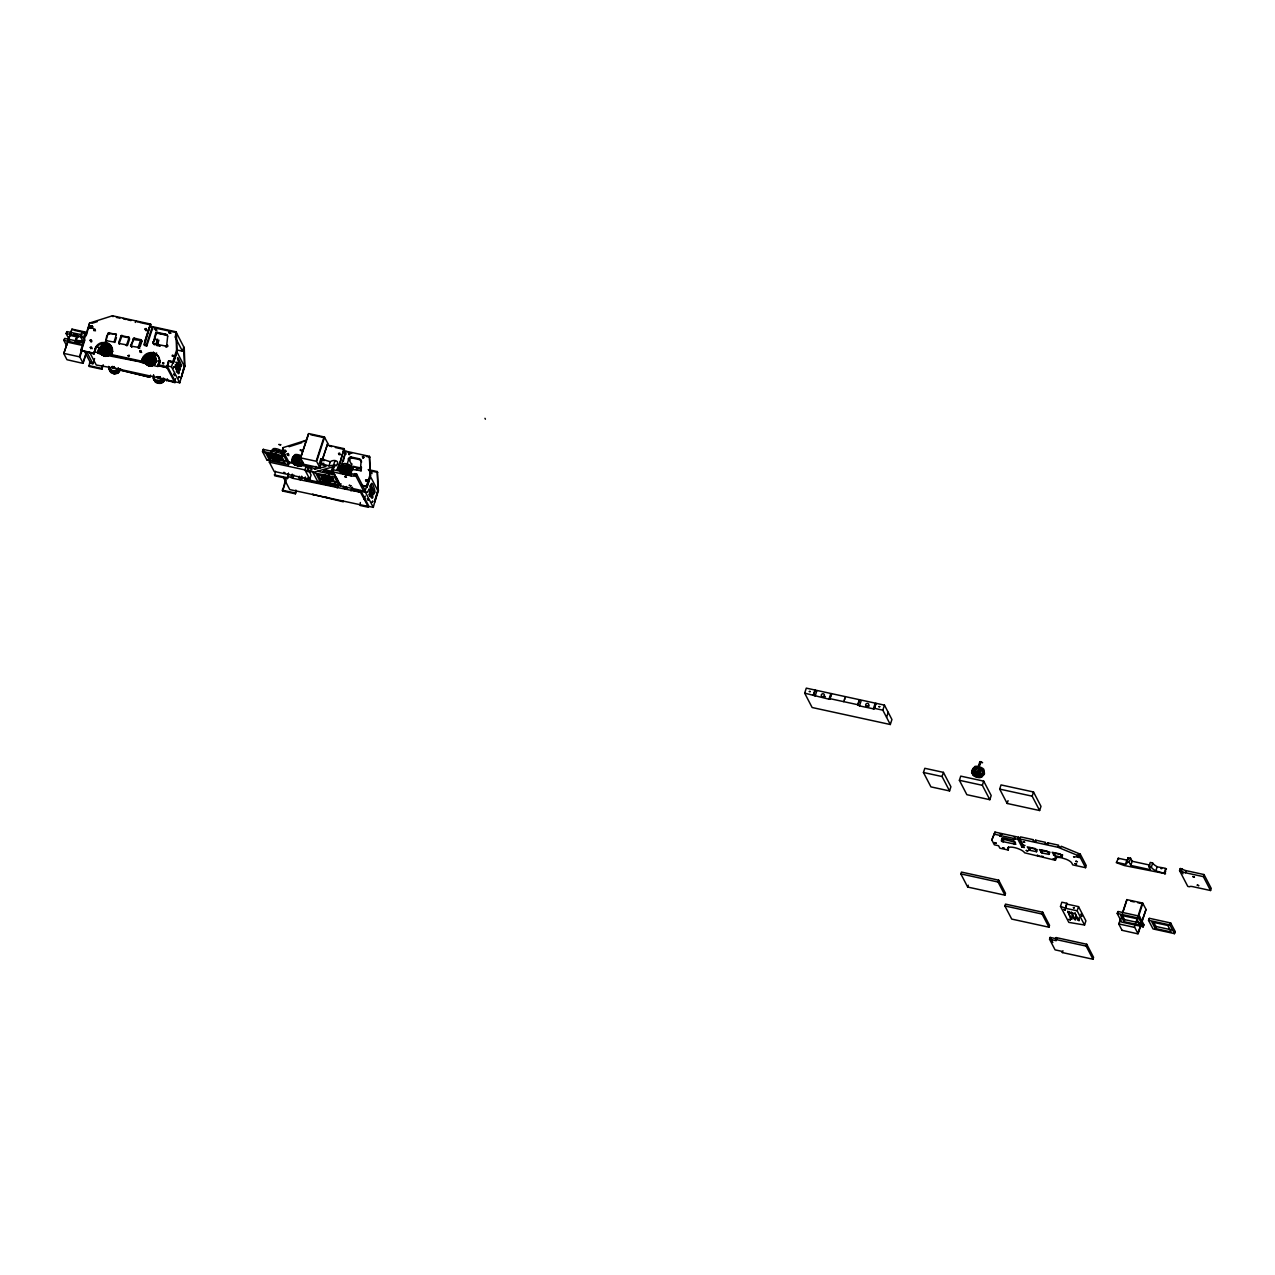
<?xml version="1.0" encoding="UTF-8"?>
<svg xmlns="http://www.w3.org/2000/svg" width="1275" height="1275" viewBox="0 0 1275 1275"><rect width="100%" height="100%" fill="white"/><g stroke="black" fill="none" stroke-linecap="round" stroke-linejoin="round"><path stroke-width="1.5" d="M179.217 372.348C178.277 380.062 170.914 351.549 179.217 372.348L176.333 371.71M180.333 369.001C167.933 349.924 187.058 377.129 177.448 368.252M181.464 365.399C180.731 373.208 173.018 344.521 181.464 365.399L178.58 364.777M372.714 496.915C371.997 504.517 364.22 476.085 372.714 496.915L369.83 496.278M373.846 493.441C373.033 501.282 365.431 472.467 373.846 493.441L370.961 492.819M106.67 356.267L107.913 355.916M155.072 358.594A4.973 4.494 -27.5 0 1 153.877 365.08L151.247 366.021L152.538 365.59M100.311 350.338L99.705 349.159C99.418 346.959 104.359 342.29 104.948 345.222M149.573 354.944L148.012 354.307M109.793 346.625L109.172 345.366A2.311 0.94 -46.6 0 0 108.136 345.302L108.997 346.115A2.311 0.94 -46.6 0 1 110.033 346.194C111.578 348.999 109.682 345.477 109.443 347.358M109.714 370.595C110.24 368.013 111.786 372.858 109.714 370.595L111.18 372.587A2.311 0.94 -46.6 0 0 112.216 372.651L111.355 371.838A2.311 0.94 -46.6 0 1 110.319 371.774L110.989 371.137L113.475 373.559L112.025 371.933L113.348 371.248L114.511 373.479L113.3 373.224M155.056 357.701L154.673 355.9A2.311 0.94 -46.6 0 0 153.638 355.821L152.777 355.008A2.311 0.94 -46.6 0 1 153.797 355.088L154.004 357.159M155.391 380.699L154.817 381.448A2.311 0.94 -46.6 0 0 155.837 381.528L156.713 382.341A2.311 0.94 -46.6 0 1 155.678 382.261L154.689 379.297M156.347 381.639L155.678 382.261L153.813 377.751A4.973 4.494 -27.5 0 1 153.59 375.392M350.45 467.335C352.729 468.084 348.426 464.419 349.541 470.156A2.311 1.482 -56.1 0 1 348.33 471.846L349.637 474.682L346.545 475.017M108.343 346.21L107.626 344.489L103.147 344.537M324.727 470.682L324.376 469.838L324.838 471.113M154.243 343.915L166.595 346.194L167.631 336.632A2.853 2.582 -27.5 0 0 165.67 334.209L157.622 332.456A1.689 1.53 -27.5 0 0 155.55 333.636L153.398 342.545A2.024 1.833 -27.5 0 0 154.689 344.792L154.243 343.915A2.024 1.833 -27.5 0 1 152.936 341.668M349.462 473.774L349.733 472.945A2.311 2.088 -27.5 0 0 351.135 471.463L352.043 468.355L351.294 472.515A2.311 2.152 52.8 0 1 349.908 473.838L349.254 474.969M351.486 469.296L360.283 470.634L361.128 461.199A2.853 2.582 -27.5 0 0 359.168 458.777L351.135 457.024A1.689 1.53 -27.5 0 0 349.047 458.203L346.959 464.626M361.064 471.192L361.447 467.064M977.415 776.73C959.374 764.554 989.719 783.248 983.615 770.674C984.571 771.04 983.599 777.383 980.826 777.176A4.16 1.307 18 0 1 974.817 776.443A4.16 1.307 18 0 1 974.467 774.037A4.16 1.307 18 0 1 980.698 776.714L981.527 776.666M299.752 456.593L298.015 462.937M329.269 472.148L328.281 475.527M274.523 458.426L274.252 459.414L277.822 460.195L280.086 458.888A2.311 2.152 52.8 0 0 281.472 457.55L280.627 457.215M302.35 462.777L303.227 462.968A2.311 2.088 -27.5 0 1 301.808 464.451L300.406 466.156L294.732 464.913C294.095 463 297.617 463.16 295.497 463.59A2.996 0.94 18 0 0 298.94 464.498A2.996 0.94 18 0 0 299.657 463.526M274.252 459.414L270.396 456.817L273.551 456.068L273.886 454.585M273.551 456.068L274.778 456.338L275.145 454.506M294.732 464.913L292.118 462.379L295.21 462.044L296.884 456.115L298.844 455.844M295.21 462.044L296.438 462.299L298.43 456.131L297.218 455.876M332.743 478.523A2.311 2.088 -27.5 0 1 331.325 480.006C330.464 485.361 316.168 476.993 324.743 477.599L325.316 474.906M324.743 477.599L325.954 477.854L326.767 475.352M343.389 471.017C344.68 463.223 347.597 463.749 344.601 471.288L340.218 471.766L344.091 474.38L345.78 473.965M344.872 470.459L343.66 470.188M100.024 348.298L100.422 350.992A2.311 0.956 -13.6 0 0 99.912 351.948L101.362 353.255M100.422 350.992C101.538 355.263 110.67 352.442 109.873 348.282A2.311 0.956 -13.6 0 1 111.116 348.728L111.642 350.115L110.176 350.179M145.94 361.797L144.649 358.004L145.063 360.713A2.311 0.956 -13.6 0 0 144.537 361.67L146.003 362.977M144.601 359.215L144.776 359.566A2.311 0.956 -13.6 0 0 144.266 360.522L144.537 361.67L148.617 363.008L152.267 361.973L154.323 357.637L151.518 354.099L152.952 355.502M106.415 341.031L105.984 339.756L106.319 340.696L114.049 342.051L116.392 334.448L108.279 332.982L104.391 345.27M980.236 774.642C981.973 765.048 985.24 771.327 980.985 775.2M161.511 383.01L159.901 382.42M972.172 771.981L972.761 773.033M295.051 463.494L295.912 464.116M119.117 343.597L121.747 336.393L129.397 337.907M111.738 349.908L110.845 347.581A2.311 0.956 -13.6 0 0 109.586 347.135L107.068 344.744M108.63 368.045C110.017 366.084 108.981 371.152 108.63 368.045L109.522 370.372A2.311 0.956 -13.6 0 0 110.319 370.786M156.092 358.466L155.662 360.219L155.47 357.287A2.311 0.956 -13.6 0 0 154.227 356.841L154.036 356.49M153.398 378.834L153.813 377.129L154.004 380.062A2.311 0.956 -13.6 0 0 154.944 380.492M279.815 459.717L274.778 456.338M301.474 465.694L296.438 462.299M330.99 481.249L325.954 477.854M981.734 776.65L981.543 775.742M92.597 326.814C87.178 331.038 92.469 321.364 92.82 328.408M142.147 359.024L142.609 359.901A8.989 8.128 -27.5 0 1 153.653 353.621A8.989 8.128 -27.5 0 1 159.439 363.566L158.977 362.69A8.989 8.128 -27.5 0 0 153.207 352.745A8.989 8.128 -27.5 0 0 142.147 359.024L141.923 361.988L111.594 355.39L112.216 350.258A8.989 8.128 -27.5 0 0 106.032 342.481L101.474 342.64A8.989 8.128 -27.5 0 0 94.987 348.76L94.031 353.988L80.755 350.322L89.617 323.037L112.455 315.77L150.578 324.073L144.394 345.397L146.8 345.923L152.187 329.348M173.177 355.502L173.687 356.299M173.99 355.47C171.95 357.558 172.874 353.016 172.157 356.123M366.69 479.974C364.012 480.834 366.371 479.033 367.487 480.037M104.741 350.912L104.582 350.418A1.849 1.673 -27.5 0 0 106.59 348.171A1.849 1.673 -27.5 0 0 103.817 347.374L103.195 348.091A1.849 1.673 -27.5 0 0 104.63 350.434L103.179 348.442L104.04 348.091M149.159 360.602L149.207 360.14A1.849 1.673 -27.5 0 0 151.215 357.877A1.849 1.673 -27.5 0 0 148.458 357.08L147.836 357.797A1.849 1.673 -27.5 0 0 149.255 360.14C144.569 352.585 156.697 361.797 148.107 358.61M345.286 472.945L343.389 472.292L342.911 473.902M151.119 358.753L149.239 360.172M348.059 472.674L347.023 472.148L348.665 465.566M1001.337 840.942L1001.943 838.169A2.853 0.893 18 0 1 1004.11 837.946L1013.37 840.129L1015.824 844.305L1001.672 841.388L1002.023 838.838L1015.474 842.392M111.658 351.549L110.59 352.888L111.658 351.549L109.634 349.127M155.901 362.483L155.63 360.012L155.231 362.594L156.299 361.271M153.797 377.272L153.574 374.914M1049.229 854.298L1047.381 851.174L1039.396 849.58L1041.85 852.911L1049.022 854.409L1049.899 852.098M331.564 472.372C330.034 465.263 342.879 463.813 328.982 465.869A13.069 4.096 18 0 1 321.093 463.064L319.419 463.192L320.774 459L322.447 458.888A13.069 4.096 18 0 0 330.337 461.693C333.508 459.159 341.078 460.626 335.963 465.933M298.509 463.654L296.963 462.857M326.272 479.241L324.822 478.252L327.069 478.428M326.177 479.368C329.747 479.368 326.591 480.022 327.436 478.794M343.23 472.387L345.939 473.806M344.601 472.547L343.644 472.658L344.696 473.392M975.901 774.148C978.961 774.276 971.741 775.216 977.75 776.618C974.849 773.527 976.395 774.339 977.638 774.865M980.937 762.514L982.595 762.625L979.901 761.892M106.447 340.632C105.188 330.942 112.646 334.002 115.993 334.146M140.282 346.274L141.876 341.317L141.302 339.867L134.034 338.066L130.496 345.844M92.214 348.697L91.561 347.74L90.684 348.665M338.975 454.585L340.553 454.617M343.883 471.527C348.059 475.352 345.222 464.61 349.095 466.06M349.031 466.602L347.852 466.14M977.973 773.606L979.742 768.427L980.842 768.777M979.152 774.068L980.905 768.857M974.371 772.857C979.439 763.916 970.132 767.327 972.315 773.734M973.447 772.873C976.475 762.195 970.291 770.913 972.57 774.228M118.703 342.513L119.117 343.501L126.655 344.887L129.173 337.317L121.189 335.58L118.703 342.513L119.228 344.059M976.682 773.256C980.316 766.753 975.614 765.574 975.471 772.985M335.66 483.592L335.437 486.572L305.092 479.958L305.315 476.962M66.555 345.589L63.941 340.537L64.595 338.528M69.663 340.425L66.157 333.699L66.81 331.691M64.037 340.441L64.929 338.449L83.831 342.561M66.22 333.604L67.145 331.612L82.269 334.895M63.814 353.446L72.006 329.125L87.337 332.456M81.759 342.369L75.974 341.11L77.265 336.074A13.069 4.096 18 0 0 82.046 336.584M75.48 340.154L77.265 336.074M76.42 339.708L76.835 335.978M75.91 340.25A13.069 4.096 18 0 0 82.556 340.632L80.787 337.222C79.688 331.516 85.17 332.042 86.126 335.755M84.772 339.931L83.465 337.811L84.819 333.62M64.101 353.462L79.369 356.793L84.756 340.282M86.525 334.831L89.617 323.037M86.142 353.876L83.098 363.232L79.895 357.064L82.317 349.573M89.776 327.627L90.318 325.97L92.485 326.448L91.943 328.089L89.776 327.627A4.255 1.227 -77.7 0 1 89.792 328.249M72.006 329.125L63.766 353.542L66.969 359.725L82.763 363.311L85.808 353.956M103.307 364.889L101.888 369.24L89.075 366.451L89.792 361.925M94.031 353.988L95.45 349.637A8.989 8.128 -27.5 0 1 99.769 344.441L103.992 342.704L106.494 343.358A8.989 8.128 -27.5 0 1 112.455 348.999L112.28 353.271L111.817 352.394M84.405 351.135L90.716 363.279L92.884 363.757L94.573 358.562M102.685 354.482L97.761 353.063L99.083 347.517L95.609 346.768M97.649 352.92L99.083 347.517M100.406 347.119L99.705 349.159M99.211 353.717L100.311 350.386M101.873 346.704L103.084 343.007M103.323 354.083L102.239 355.358L100.709 353.35A2.311 0.94 -46.6 0 1 101.012 352.012L99.625 350.8A2.311 0.956 -13.6 0 1 100.04 349.924M106.207 345.174L105.857 344.473M104.534 354.354L104.263 355.183C106.813 357.207 102.526 356.203 102.908 354.179C107.881 355.677 99.291 353.032 102.191 355.343M101.888 369.24L102.382 365.463M111.276 352.729L109.443 350.657L109.809 349.478M116.423 337.636L114.862 342.465L114.399 341.588M113.873 373.623L114.144 372.778M129.652 338.783L127.564 345.222L127.102 344.346M109.06 366.913A4.973 4.494 -27.5 0 0 109.331 368.061L111.865 370.451L112.662 373.352L114.686 373.83L118.336 372.778L120.105 369.479M135.293 322.463L135.708 321.204L138.194 322.145M119.962 370.834L120.663 368.794M133.445 339.612L131.309 346.162L138.959 347.469L141.493 340.489L133.445 339.612L133.03 338.608M138.051 347.804L140.457 340.425M144.776 341.365L150.179 324.774L152.665 329.556M150.578 324.073L143.932 344.521L146.8 345.923M146.338 345.047L152.331 326.623L175.934 331.771L184.253 347.884L184.891 366.323L181.162 377.798L184.429 365.447L183.807 347.007L182.453 351.183L176.715 349.94M149.159 364.06L147.613 364.475L149.573 366.1L148.808 364.65L142.083 362.642L143.469 357.175M142.035 362.578L143.661 357.558L144.713 358.227M144.33 358.865L147.788 354.243L150.307 353.844L152.331 354.322L152.06 355.151M144.84 358.355L145.031 356.841M143.613 363.391L144.697 360.044M153.398 342.545L155.996 334.512A1.689 1.53 -27.5 0 1 158.084 333.333L166.117 335.086A2.853 2.582 -27.5 0 1 167.726 336.186M147.948 363.805C146.37 365.001 149.047 361.606 148.808 364.65M150.848 354.896L150.721 353.94L151.693 354.45M152.251 355.741L153.446 352.043M155.853 344.664L157.638 339.134M156.634 344.887L157.845 341.174M153.462 356.92L154.673 353.207M157.096 345.764L158.897 340.186M154.434 361.064L155.295 361.255L154.259 358.849M154.801 358.45L156.602 352.92M119.77 370.483L119.005 369.766L149.797 377.241L150.466 375.153M152.267 365.272L157.463 366.403L159.088 361.383L160.013 361.399M168.555 363.088L167.137 367.487L158.753 365.654L158.977 362.69M157.463 366.403L158.498 366.339L159.917 360.761M159.04 364.491L160.124 361.144M158.626 382.468L158.132 383.281M175.424 335.405L176.317 332.616L152.793 327.5M167.137 367.487L168.587 360.745L172.842 361.686L173.496 362.897L177.002 352.075L184.397 366.276L179.775 382.803L175.456 381.863L167.137 365.877L168.698 361.064L173.033 362.004L171.472 366.817L179.775 382.803M174.547 381.847L166.164 380.03L174.994 382.723L166.961 367.662L168.587 362.642M158.578 383.377C158.132 380.779 155.247 379.982 157.144 383.026L161.702 383.106L164.587 379.169L174.42 382.022L175.504 378.675M164.443 380.524L164.826 379.344M166.611 380.906L167.296 378.818M172.842 361.686L176.572 350.211L175.934 331.771M176.396 332.647L177.034 351.087L173.304 362.562L170.452 361.941M266.842 459.892L262.475 451.493L263.224 449.374L284.628 454.075L289.154 462.602L288.501 464.61L284.118 456.179L284.771 454.203M262.57 451.382L263.463 449.406M270.459 456.402L270.73 455.573A2.311 2.152 52.8 0 1 270.428 453.565L271.655 453.613M270.396 456.817L271.113 455.287A2.311 2.152 52.8 0 1 270.826 453.262M270.651 457.311L270.922 456.466A2.311 2.088 -27.5 0 1 270.603 454.617L270.348 454.123A2.311 2.088 -27.5 0 0 270.667 455.972L270.922 456.466M300.645 464.498L306.271 465.726L311.1 475.017L309.745 479.193L274.157 471.447L269.328 462.156L270.236 459.382M271.527 455.956L271.798 455.111A2.311 1.626 89 0 1 271.702 453.215M271.208 457.852L272.197 457.486M272.452 455.94L272.723 455.095A2.311 1.626 89 0 1 272.627 453.199M272.037 458.41L272.308 457.566M273.073 458.936L273.344 458.108M276.356 456.578A2.996 0.94 18 0 0 272.707 456.115A2.996 0.94 18 0 0 274.46 457.884L273.918 456.817L274.954 456.801M275.4 453.47C280.022 450.123 273.089 449.151 276.324 450.649M276.165 457.04L274.699 456.593L275.894 456.896M275.942 457.04L276.93 454.49M275.496 459.797L276.468 458.426L275.416 457.693M276.085 458.155L277.137 457.837L276.261 457.279M275.671 459.845L275.767 458.968M277.249 457.964L275.049 457.438M277.201 457.183L278.014 454.681M276.707 460.068L276.994 459.223M278.237 457.725L278.508 456.88A2.311 1.482 -56.1 0 0 279.416 455.844M277.822 460.195L279.018 459.335A2.311 1.626 89 0 0 280.149 458.06M279.066 458.283L279.337 457.438A2.311 1.482 -56.1 0 0 280.532 455.765M278.747 460.179L279.05 458.952A4.16 1.307 18 0 0 272.818 456.275A4.16 1.307 18 0 0 273.185 458.697A4.16 1.307 18 0 0 279.113 459.319M287.528 478.555L288.485 473.328L287.528 478.555L274.715 475.766L275.432 471.256M278.986 460.339L280.165 456.689M281.345 453.055L283.13 447.605L305.952 440.337L306.478 441.23M279.623 458.825L279.894 457.996A2.311 2.088 -27.5 0 0 281.313 456.498L281.568 456.992A2.311 2.088 -27.5 0 1 280.149 458.474L279.432 460.02M282.397 452.115L283.13 447.605M262.809 451.414L283.608 455.94L284.261 453.932M296.342 490.907L295.402 493.807L282.572 491.018L285.664 479.225M294.111 461.917L294.382 461.072A2.311 1.626 89 0 1 294.334 459C298.78 453.82 291.752 455.303 292.087 459.542A2.311 2.152 52.8 0 0 292.389 461.55L292.055 462.793M293.186 461.932L293.457 461.088A2.311 1.626 89 0 1 293.409 459.016L294.429 456.036L292.007 460.084A2.311 2.088 -27.5 0 0 292.326 461.948L292.31 463.287M282.572 491.018L286.126 480.101M292.501 462.092L292.772 461.247A2.311 2.152 52.8 0 1 292.485 459.239L292.931 459.877M293.696 464.387L293.856 463.463M360.347 502.509L360.124 505.474L368.507 507.291L360.458 492.23L292.549 478.252L291.146 477.488L292.23 474.141M296.294 463.431L298.207 463.877L297.824 462.841M295.912 465.391L296.198 464.562M292.724 478.284L293.808 474.953M297.075 463.67L298.015 463.925M297.155 465.773L297.601 464.977M297.76 465.901L298.031 465.072M298.86 463.16L308.789 433.564L324.392 437.006L327.787 443.333L322.32 460.195M308.454 433.643L300.533 457.996L303.944 464.323L319.818 467.782M298.207 465.997L298.956 464.833M299.896 463.702L300.167 462.857A2.311 1.482 -56.1 0 0 301.362 461.183L302.191 461.741A2.311 1.482 -56.1 0 1 300.996 463.415L300.725 464.259M300.406 466.156L300.677 465.311A2.311 1.626 89 0 0 301.808 464.036M301.282 464.801L301.553 463.957A2.311 2.088 -27.5 0 0 302.972 462.474L302.095 462.283M301.091 465.997L301.362 465.152A2.311 2.152 52.8 0 0 302.749 463.813L303.131 463.526A2.311 2.152 52.8 0 1 301.745 464.865L301.362 465.152M295.402 493.807L295.88 490.03M309.745 479.193L304.916 469.901L306.271 465.726M333.269 466.793L314.511 471.989C310.319 471.192 303.067 473.344 309.267 467.543M306.574 481.312L307.657 477.966M300.629 457.884L316.152 461.231L324.057 436.895M324.583 437.15L316.662 461.502L319.882 467.686L321.093 463.941M307.339 471.001L312.04 469.885A13.069 4.096 18 0 0 307.482 466.283L308.407 465.789L315.005 469.184L315.913 466.395M320.726 462.873L322.081 458.697M319.531 467.766L320.758 464.02M321.093 463.064L327.723 443.429M317.778 473.774L320.28 478.619L319.611 480.579L316.296 474.188L332.185 477.615M320.392 478.635L319.738 480.643L335.548 484.086M321.571 478.348L321.906 477.105A2.311 2.152 52.8 0 1 321.619 475.097L322.846 475.129M321.922 477.727A2.311 2.088 -27.5 0 1 321.778 476.133L321.523 475.639A2.311 2.088 -27.5 0 0 321.842 477.503L322.304 476.802A2.311 2.152 52.8 0 1 321.953 474.953M322.702 477.488L322.973 476.643A2.311 1.626 89 0 1 322.846 474.906M322.384 479.384L322.655 478.539M323.627 477.472L323.898 476.627A2.311 1.626 89 0 1 323.77 474.89M323.213 479.942L323.483 479.097A2.311 1.482 -56.1 0 1 323.324 478.778M324.647 478.38L326.241 479.113M324.264 480.468L324.535 479.639M327.5 479.48L325.109 478.332L326.91 478.396M328.982 465.869L330.337 461.693M325.428 479.671L324.583 478.97L326.687 479.097M325.444 480.946L325.539 480.037M326.926 479.368L328.042 480.213L325.954 480.085M327.197 478.237L328.042 476.181M326.687 481.328L327.133 480.532M328.376 478.715L329.412 476.165M333.683 464.769L335.038 460.578M329.412 479.257L329.683 478.412A2.311 1.482 -56.1 0 0 330.894 476.723L331.723 477.28A2.311 1.482 -56.1 0 1 330.512 478.97L330.241 479.814M331.787 472.244L334.369 466.746M333.11 471.957L351.039 475.862L351.709 473.774A4.255 1.339 18 0 0 354.864 473.615L356.586 473.981L364.793 489.775L364.108 491.863L362.403 491.497A4.239 1.339 18 0 0 358.275 489.743L340.329 485.839L333.11 471.957L333.795 469.869L340.967 471.431M330.799 480.356L331.07 479.512A2.311 2.088 -27.5 0 0 332.488 478.029L331.627 477.838M338.911 485.791L317.507 481.121L312.949 472.563L334.082 477.009L335.07 475.129L334.608 477.28L338.975 485.695L339.628 483.687L336.138 476.962M337.094 469.63L338.879 464.1M344.091 448.641L337.891 469.965L344.091 448.641L327.691 445.071M366.802 487.13L370.531 475.655L369.447 456.338L345.828 451.191L339.851 469.614L337.445 469.088M342.274 470.889L342.561 470.061A2.311 1.626 89 0 1 342.513 467.989C347.183 462.347 339.469 464.801 340.17 469.072A2.311 2.088 -27.5 0 0 340.489 470.937L340.473 472.26M340.298 470.491L342.736 464.881L341.572 468.005A2.311 1.626 89 0 0 341.62 470.077L341.349 470.905M343.294 461.279L345.828 451.191M340.218 471.766L340.568 470.523A2.311 2.152 52.8 0 1 340.266 468.515L341.493 468.562M340.68 471.081L340.951 470.236A2.311 2.152 52.8 0 1 340.648 468.228M341.047 472.802L341.317 471.973M337.11 487.958L338.194 484.612M341.875 473.36L342.146 472.531M338.64 485.775L339.277 483.767M344.441 472.674L346.688 472.403M340.329 485.839L340.999 483.751M344.091 474.38L344.362 473.535M346.529 472.356L345.238 472.658M345.939 474.89L345.668 473.87M348.888 473.232L349.159 472.403A2.311 1.482 -56.1 0 0 350.37 470.714L351.948 463.877M348.585 475.129L348.856 474.3A2.311 1.626 89 0 0 349.701 473.615M349.637 474.682L349.988 473.439A2.311 2.088 -27.5 0 0 351.39 471.957L350.274 471.272M352.49 470.124L353.701 466.443L360.952 468.021M351.039 475.862A4.255 1.339 18 0 0 354.195 475.703L354.864 473.615M350.976 490.971L352.059 487.624M364.108 491.863L355.9 476.069L356.586 473.981M351.804 489.345L360.634 492.054L352.251 490.222L352.474 487.257M374.372 501.681L377.894 490.843L370.515 476.643L366.993 487.464L366.339 486.253L370.069 474.778L369.447 456.338M364.969 491.385L360.634 490.445L368.953 506.43L373.288 507.37L364.969 491.385L366.531 486.572L362.196 485.632M364.188 499.418L365.272 496.071M368.22 469.598L377.304 471.575L377.942 490.014L373.288 507.37M374.659 502.366L378.388 490.891L377.304 471.575M804.668 693.154L806.294 688.133L884.468 705.139L891.926 719.514L890.301 724.519L812.127 707.513L804.668 693.154L829.435 699.306L831.603 693.982M813.322 695.034L814.948 690.014M813.53 695.417L815.155 690.397M815.092 696.214L816.717 691.209M828.957 699.242L830.583 694.222M830.009 699.114L831.412 693.6M843.747 701.648L844.703 698.732L844.544 699.577M844.703 698.732L845.373 696.644M875.798 703.258L874.076 708.964L859.477 705.888L857.708 704.692L859.35 699.672M857.916 705.075L859.541 700.055M859.477 705.888L861.119 700.867M873.343 708.9L874.969 703.88M874.363 708.661L876.021 703.704M890.301 724.519L882.826 710.159L884.468 705.139M886.571 717.347L888.197 712.327M923.451 772.491L924.805 768.299L943.42 772.363L950.911 786.755L949.556 790.93L930.925 786.882L923.451 772.491L942.066 776.539L949.556 790.93M942.066 776.539L943.42 772.363M959.39 780.3L960.744 776.124L983.694 781.129L991.185 795.52L989.83 799.696L966.864 794.692L959.39 780.3L982.34 785.304L989.83 799.696M975.965 774.993L975.2 774.292L977.813 774.802M975.55 774.164L975.232 774.817M978.339 766.339L979.869 761.637M975.821 775.264L975.152 774.355L976.57 774.531M976.124 774.435L977.048 774.594M978.435 767.789L980.73 761.542M979.073 767.088L980.093 763.948M977.782 774.881L978.865 775.806L978.228 774.833M981.367 776.953L983.455 772.028M982.34 785.304L983.694 781.129M960.84 873.917L961.446 872.084L998.692 880.18L1005.513 893.329L1004.923 895.162L967.677 887.049L960.84 873.917L998.086 882.029L1004.923 895.162M967.677 887.049L968.267 885.217M999.68 789.097L1001.034 784.922L1033.515 791.982L1040.99 806.358L1039.619 810.533L1007.138 803.457L999.68 789.097L1032.16 796.174L1039.619 810.533M1008.254 850.027L1008.477 847.046L1008.254 850.027L999.871 848.194L998.596 845.739L994.341 844.815L991.838 840.002L994.978 832.097L1018.597 837.229L1022.598 844.958L1021.928 847.046L1024.335 847.572L1019.872 838.998L1020.558 836.91L1033.403 839.699L1033.053 840.767L1035.667 841.803M991.838 840.002L994.978 832.097M1007.138 803.457L1008.047 800.668M1003.074 841.946L1003.744 839.858M998.086 882.029L998.692 880.18M1014.31 844.401L1014.996 842.313M1021.928 847.046L1017.912 839.332L1018.597 837.229M1032.16 796.174L1033.515 791.982M1004.875 905.951L1005.481 904.118L1042.711 912.215L1049.548 925.363L1048.942 927.196L1011.712 919.084L1004.875 905.951L1042.121 914.063L1048.942 927.196M1028.654 849.756L1029.292 847.62L1037.197 849.644L1036.511 851.748L1029.547 850.218L1027.252 846.855L1035.284 848.576L1036.607 851.748M1029.658 850.25L1030.343 848.162M1035.316 841.261L1035.651 840.193L1045.484 842.329L1045.133 843.397L1047.476 843.907L1047.827 842.839L1058.617 845.182L1057.931 847.285M1035.587 841.787L1035.651 840.193M1040.814 852.369L1041.484 850.282L1049.389 852.306L1048.703 854.393M1041.85 852.911L1042.536 850.808M1047.875 843.986L1048.209 842.918M1053.517 855.127L1054.202 853.039L1062.633 854.951L1061.677 857.183L1054.457 855.653L1052.162 852.274L1060.083 853.931L1061.916 857.103M1054.568 855.668L1055.254 853.581M1055.413 860.29L1055.636 857.31L1055.413 860.29L1024.622 852.8A8.989 2.821 18 0 0 1014.438 847.572A8.989 2.821 18 0 0 1007.808 849.15M1042.121 914.063L1042.711 912.215M1061.501 857.167L1062.091 855.063M1049.564 939.245L1050.154 937.412L1056.784 938.846L1056.13 937.587L1086.746 944.249L1093.583 957.398L1092.978 959.23L1062.362 952.568L1061.708 951.309L1055.078 949.859L1049.564 939.245L1056.194 940.695L1056.13 937.587M1060.497 906.398L1061.852 902.206L1066.84 903.29L1065.948 908.374L1077.152 910.812L1084.547 925.012L1068.817 922.383L1060.497 906.398L1065.948 908.374M1054.951 859.366L1054.792 858.585A8.989 2.821 18 0 1 1061.613 857.836L1066.043 859.207A8.989 2.821 18 0 1 1071.797 863.063L1072.737 864.896L1085.567 867.685L1079.622 856.242L1080.292 854.154L1061.246 846.265L1060.896 847.333L1058.346 846.265M1065.47 907.481L1066.84 903.29M1085.567 867.685L1086.236 865.582L1080.292 854.154M1070.872 918.669C1062.426 897.759 1074.124 928.997 1071.781 915.88M1073.869 913.808L1072.897 912.98M1062.362 952.568L1062.952 950.736M1077.152 910.812L1078.523 906.637L1067.303 904.182M1074.474 919.45C1066.012 898.54 1077.726 929.778 1075.367 916.661M1078.06 920.231C1069.438 899.226 1081.359 930.575 1078.969 917.442M1084.547 925.012L1085.902 920.837L1078.523 906.637M1092.978 959.23L1086.157 946.098L1086.746 944.249M1148.887 866.602L1151.229 867.112A13.069 4.096 18 0 0 1155.835 870.889L1165.541 873.694L1124.359 865.55L1116.278 862.649L1118.414 858.266L1126.845 860.099A13.069 4.096 18 0 0 1128.295 857.804L1130.543 858.139L1132.152 861.262L1130.797 865.438L1150.512 869.725L1148.887 866.602L1150.241 862.426L1152.584 862.936A13.069 4.096 18 0 0 1157.19 866.713C1157.652 867.367 1168.761 867.972 1166.163 869.614M1117.059 862.442L1125.474 864.275L1126.845 860.099M1125.474 864.275A13.069 4.096 18 0 0 1126.941 861.98L1128.2 857.629M1126.941 861.98L1128.295 857.804M1130.797 865.438L1129.188 862.314L1130.543 858.139M1117.888 911.593L1117.235 913.585L1121.745 922.128L1143.197 926.813M1117.298 913.49L1118.223 911.497L1139.356 916.151L1143.914 924.71L1143.261 926.718L1138.894 918.303L1139.547 916.295M1122 930.24L1118.797 924.072L1120.613 918.446M1122.446 912.836L1126.797 899.608L1142.639 903.082L1146.05 909.41L1138.129 933.746L1134.734 927.419L1118.892 923.961M1119.131 923.992L1120.964 918.367M1122.781 912.741L1127.052 899.64M1151.309 867.287L1152.68 863.111M1134.399 927.308L1142.304 902.955M1136.742 921.952L1142.83 903.226M1117.569 913.506L1138.368 918.032L1139.021 916.024M1155.835 870.889L1157.19 866.713M1122.048 914.812L1124.55 919.594L1140.487 923.1L1139.834 925.108L1124.024 921.682L1120.566 915.211L1136.471 918.637M1140.567 923.084L1139.914 925.092L1136.599 918.701M1122.064 930.32L1137.794 933.826L1140.233 926.335M1142.049 920.725L1145.986 909.505M1142.91 926.798L1143.85 924.805M1174.482 933.619L1153.03 928.933L1148.52 920.407L1149.173 918.398M1148.855 920.327L1149.508 918.319L1170.625 922.957L1175.199 931.515L1174.546 933.523L1169.876 924.917L1148.584 920.311M1164.25 872.722L1165.605 868.546M1164.808 873.789L1165.717 871.016M1153.333 921.618L1155.851 926.447L1155.182 928.407L1151.851 922.016L1167.757 925.443M1155.963 926.479L1155.309 928.487L1171.119 931.929L1167.884 925.507M1179.566 870.618L1180.252 868.53L1181.957 868.897A4.255 1.339 18 0 0 1186.117 870.65L1204.03 874.554L1211.25 888.436L1210.565 890.524L1192.619 886.619A4.239 1.339 18 0 0 1189.495 886.778L1187.79 886.412L1179.566 870.618L1181.288 870.984A4.255 1.339 18 0 0 1185.431 872.738L1203.361 876.642L1210.565 890.524M1181.288 870.984L1181.957 868.897M1185.431 872.738L1186.117 870.65M1169.701 924.853L1170.307 922.845M1170.179 925.108L1170.817 923.1M1174.195 933.603L1175.136 931.611M1203.361 876.642L1204.03 874.554M106.16 348.856L104.231 349.908M307.897 466.156L301.617 465.678M108.088 333.317L108.534 334.193M346.147 465.614L344.935 465.343M977.973 768.411L976.746 768.14M80.787 337.222L83.465 337.811M95.482 330.863L94.924 329.731L94.111 330.831M141.621 352.49L141.047 351.358L140.25 352.458M367.057 481.233L366.483 480.101L365.782 481.376M114.224 367.694L112.535 367.71L112.63 366.578A1.626 1.466 -27.5 0 0 114.224 366.547M276.293 455.876L277.472 456.354M297.952 461.853L299.131 462.331M327.468 477.408L328.647 477.886M154.195 356.888L154.498 357.988A2.311 0.956 -13.6 0 1 155.757 358.434L156.363 359.614M342.497 465.184L343.469 465.088M974.307 767.98L975.232 767.964M167.678 346.433L166.164 347.262L165.479 346.354M276.866 457.741L276.022 457.852M150.673 358.897L148.856 359.63M111.403 348.92L110.67 351.549L109.793 351.358M157.718 382.978L155.279 379.583M104.534 350.418L106.415 349.398L105.586 347.82M297.553 464.833L298.701 465.152M341.557 465.327L342.051 464.993M156.809 330.831L156.395 329.54L155.693 330.815M371.997 473.662L371.583 472.372L370.882 473.631M139.581 348.187L138.162 347.645M102.016 345.174L101.633 347.708M101.378 352.713L101.378 354.546M108.502 346.003L110.033 346.194L109.873 348.282M102.239 353.526L101.57 354.163A2.311 0.94 -46.6 0 1 101.873 352.824L101.697 352.474M108.757 351.725L110.351 354.179C109.299 356.347 107.148 351.772 108.566 351.374M111.849 371.949L111.18 372.587L110.574 371.407M118.463 372.507L117.794 371.137L118.687 370.18L119.404 371.631M118.336 372.778L118.734 370.85M146.657 354.88L146.258 357.43M146.019 362.419L145.956 364.236L147.677 364.777L146.816 363.965M146.88 363.248L146.816 365.048M154.004 356.522L153.797 355.088M153.382 361.431L154.976 363.901C153.924 366.053 151.773 361.494 153.207 361.08M162.276 380.811C164.268 377.846 160.092 380.157 162.961 382.197M162.817 382.468L163.838 381.353M105.873 347.979L104.072 347.708L103.849 349.812M973.447 769.207L973.494 768.538M280.086 458.888L279.703 459.175A2.311 2.152 52.8 0 0 281.09 457.852L281.472 457.55M298.493 460.179L299.673 460.658M332.647 479.081A2.311 2.152 52.8 0 1 331.261 480.42L330.878 480.707A2.311 2.152 52.8 0 0 332.265 479.368L331.803 478.747M346.657 469.168L347.836 469.63M349.525 474.141A2.311 2.152 52.8 0 0 350.912 472.802L350.466 472.164M972.188 771.869L972.379 773.335M112.646 366.706L112.535 367.71M288.851 455.589L287.56 455.223L288.803 454.394M285.026 472.722L283.735 472.356M980.316 777.097L980.666 777.097M159.216 376.778L157.303 376.667M324.233 471.368C319.738 472.674 327.739 470.858 324.392 471.304A4.973 1.562 18 0 1 328.982 470.618A4.973 1.562 18 0 1 333.014 474.125M148.856 357.717L150.466 357.558M272.213 451.223L271.256 451.302L272.404 450.649M293.872 457.199L292.915 457.263L294.318 457.119M120.44 369.256L96.247 365.017L89.537 352.091M274.635 457.454L274.029 457.996M91.912 323.324L97.394 321.587M303.466 441.628L306.255 440.783M289.074 446.728L301.872 442.664M104.741 344.409L103.339 344.887M100.518 350.545L99.625 350.8L100.518 353.127M109.953 347.836L110.845 347.581L110.24 348.983M105.442 353.605L106.686 353.239L107.865 355.948L106.622 356.299L105.267 353.255M110.399 370.132L108.901 369.192M145.143 360.267L144.266 360.522L145.159 362.849M154.594 357.542L155.47 357.287L154.865 358.689M116.248 372.013C115.882 369.272 113.124 373.24 116.248 372.013L117.204 373.432M149.892 362.961L151.311 362.961L152.49 365.654M154.897 379.807L154.004 380.062L153.112 377.735M160.73 381.687C160.347 378.898 157.686 383.074 160.73 381.687L161.463 383.042M281.153 452.752L281.839 452.593A4.973 1.562 18 0 0 277.185 448.912A4.973 1.562 18 0 0 273.615 450.426M320.041 464.132L323.707 463.271M315.005 469.184L326.017 466.586L319.419 463.192M351.167 467.67L351.661 467.558A4.973 1.562 18 0 0 347.007 463.877A4.973 1.562 18 0 0 343.453 465.391M126.894 345.86L125.97 344.999M164.363 380.157L163.901 379.472M288.405 464.706L266.953 460.004M101.315 352.075L100.295 352.012M149.366 356.92L150.514 357.685M100.582 347.469L100.693 349.175M114.065 367.391L112.71 366.674M103.658 356.108L109.252 355.358A4.973 4.494 -27.5 0 0 110.431 348.872M148.298 365.813L151.502 366.068M145.653 361.718A2.311 0.94 -46.6 0 0 145.35 363.056L146.211 363.869A2.311 0.94 -46.6 0 1 146.513 362.546L144.92 361.733M271.798 455.111L272.723 455.095M294.334 456.195L295.258 456.179M293.457 461.088L294.382 461.072M341.62 470.077L342.561 470.061M348.872 470.172L349.701 470.73M322.973 476.643L323.898 476.627M330.416 479.607L331.341 479.591A2.311 1.626 89 0 1 330.878 480.42M982.563 770.514L983.487 770.355A4.973 1.562 18 0 0 979.455 766.849A4.973 1.562 18 0 0 974.706 767.646M973.128 771.646L974.052 771.63M1160.872 868.594L1161.844 868.673M274.651 456.769L275.065 457.598M274.173 457.279L273.376 457.582L274.252 458.155M350.147 459.924L348.123 458.857L349.143 459.701M295.704 462.538L296.613 462.777M274.699 456.593L273.631 456.721L274.476 457.438M114.081 367.885L112.806 367.264M114.909 367.742A2.088 1.881 -27.5 0 1 113.873 368.061L113.348 368.029A2.088 1.881 -27.5 0 1 111.929 366.754M973.128 774.77L972.729 773.941L973.957 775.327M1118.414 858.266L1117.665 858.585L1118.669 859.238M279.99 444.927L280.914 444.736L278.699 444.465M301.649 450.904C304.709 450.585 297.585 448.864 300.964 450.713M275.91 458.092L276.898 458.538L275.209 458.538M297.442 463.877L298.095 464.514L295.991 464.355M345.031 473.503L346.449 473.121M109.092 332.647L109.586 333.524M134.002 338.066L134.497 338.943M306.765 466.793L307.211 467.67M981.798 776.236L982.674 775.104M128.934 337.732L128.488 336.855M980.124 768.156L978.355 767.63L980.316 768.172M345.939 473.025L346.306 472.387M344.617 471.559L346.051 472.021L345.111 471.67M66.443 333.604L81.616 336.903M159.088 361.383L155.63 360.634M123.85 318.798L125.763 319.212M116.439 317.411L119.914 318.176M127.739 319.882L131.022 320.583M140.027 322.543L151.04 324.95M155.837 332.632L167.312 335.134M156.57 345.19L160.315 346.019M74.046 330.289L86.11 332.918M73.743 334.05L77.265 334.815M69.583 335.293L78.365 337.206M105.666 344.123L107.706 344.601M75.034 341.668L78.556 342.433M100.087 347.979L100.948 348.171M154.817 359.901L155.678 360.092L154.45 359.199M64.276 340.457L83.178 344.569M176.938 364.841L177.687 366.292M109.507 350.593L112.981 351.342M67.368 342.146L83.162 345.573M167.137 365.877L171.472 366.817M175.807 368.316L176.572 369.766M111.132 354.514L141.477 361.112M158.291 364.777L166.674 366.61M93.983 351.772L97.442 352.537M141.844 362.196L106.144 355.231M158.291 365.782L166.961 367.662M80.755 350.322L93.569 353.111M88.612 365.558L101.442 368.363M111.865 370.451L113.077 370.722A4.973 4.494 -27.5 0 0 118.336 367.726M156.347 380.141L157.558 380.396A4.973 4.494 -27.5 0 0 162.148 378.468M112.041 372.173L113.252 372.428M156.538 381.847L157.749 382.118M310.813 434.743L322.878 437.357M329.205 445.772L331.691 446.712M335.357 447.509L344.537 449.517M348.107 452.466L351.741 453.262M366.26 456.418L369.893 457.215M349.047 458.203L349.509 459.096A1.689 1.53 -27.5 0 1 351.581 457.9L359.63 459.653A2.853 2.582 -27.5 0 1 361.463 461.247M355.964 467.718L359.598 468.499M368.682 470.475L377.767 472.451M296.772 456.354L297.983 456.625M265.901 453.087L281.711 456.53M341.031 469.264L340.425 469.567A2.311 2.088 -27.5 0 0 340.744 471.431M340.425 469.567L341.302 469.758M350.529 471.766L351.39 471.957M273.822 455.223L275.049 455.494M280.691 456.801L281.568 456.992M292.868 460.275L292.262 460.578A2.311 2.088 -27.5 0 0 292.581 462.443M295.497 461.199L296.708 461.47M275.193 458.713L269.918 457.566L269.264 459.574L285.074 463.016L281.839 456.593M278.699 459.478L285.728 461.008M354.195 475.703L355.9 476.069M278.189 459.606L283.799 460.833M287.544 461.646L293.17 462.873M317.73 471.304L334.735 475.001M269.328 462.156L304.916 469.901M325.013 476.754L326.225 477.025M362.084 485.313L366.339 486.253M370.435 489.409L371.2 490.859M320.28 478.619L323.914 479.4M330.926 480.93L336.202 482.078M304.629 479.081L334.974 485.679M287.481 476.356L291.146 477.488M274.252 474.89L287.082 477.679M368.045 506.414L289.76 489.584L283.034 476.659M282.126 490.142L294.939 492.931M829.786 698.62L857.708 704.692M874.172 708.278L882.826 710.159M975.566 771.805L976.778 772.06M1132.152 861.262L1150.066 865.151M1126.845 861.804L1129.188 862.314M1019.872 838.998L1058.011 847.301L1079.622 856.242M994.293 834.185L1017.912 839.332M1022.598 844.958L1025.004 845.468M1056.098 858.187L1055.413 859.191L1053.086 858.681M1041.006 856.051L1043.332 856.561M1130.797 901.186L1134.24 901.935M1137.698 902.684L1141.141 903.433M1155.851 926.447L1171.773 929.921M1055.525 939.436L1086.157 946.098M275.687 458.809L274.762 458.554M297.091 463.797L298.525 464.674L296.438 464.53M326.384 480.069L327.579 479.814M978.754 767.821L979.822 768.156M100.853 348.713L99.275 347.9M1078.156 854.393L1079.543 854.951M344.601 471.288L347.023 472.148M344.872 472.387L345.764 472.706L344.425 472.356M164.507 379.105L120.121 369.431M92.358 326.496L90.86 326.543L90.095 328.169M346.115 470.842L347.294 471.304M340.266 468.515L341.11 468.865M350.067 472.467L350.912 472.802M299.673 456.514L300.884 457.534L299.673 457.151M279.193 451.015L278.014 450.553L279.273 451.095M329.205 472.069L330.384 472.547M329.205 472.706L330.448 472.627M292.485 459.239L293.314 459.574M301.904 463.478L302.749 463.813M270.428 453.565L271.272 453.9M280.245 457.502L281.09 457.852M331.42 479.033L332.265 479.368M979.662 768.937L980.842 769.415M978.483 772.586L979.662 773.064M344.824 472.802L344.011 472.419M275.639 456.992L276.484 457.422M327.149 478.651L325.109 478.332M163.423 378.037L164.762 379.647M364.092 457.231L363.008 458.394M1015.251 837.006L1014.199 837.069M329.396 471.718L330.528 472.403M154.912 363.933L153.94 364.793M110.272 354.211L109.299 355.088M320.774 459L324.073 460.705M157.957 383.249L155.247 380.508M274.762 457.582L273.886 457.263M982.26 770.148L983.089 770.706M981.081 773.798L981.909 774.355M343.103 468.387L342.178 468.403M348.33 471.846L349.159 472.403M329.683 478.412L330.512 478.97M294.923 459.398L293.999 459.414M300.167 462.857L300.996 463.415M278.508 456.88L279.337 457.438M286.174 451.27L284.054 451.35L283.958 453.358M370.419 472.754L371.758 471.877L370.26 472.419M154.418 356.267L155.279 357.08M153.749 362.132L154.355 362.722L152.809 363.024M146.258 356.825L145.717 355.773M162.276 381.416L163.822 381.113L163.216 379.934M154.195 380.269L155.056 381.082M109.124 352.426L109.73 353L108.184 353.303M101.633 347.103L101.092 346.051M101.012 352.012L101.873 352.824M148.713 359.757L147.932 357.988M105.729 347.677L105.745 350.019L103.466 348.904M118.639 370.117L116.997 370.196L117.794 371.137M148.043 354.338L148.745 355.661M105.953 347.916L106.335 348.824M1180.252 868.53L1182.993 873.789M1069.518 911.561L1070.06 913.649L1069.311 912.199M1050.154 937.412L1052.815 942.512M484.962 418.312L485.408 419.188M370.069 474.778L370.531 475.655M377.942 490.014L378.388 490.891M361.128 461.199L361.59 462.076M359.168 458.777L359.63 459.653M360.905 469.503L361.351 470.379M351.135 457.024L351.581 457.9M368.858 494.302L369.607 495.752M353.701 466.443L354.147 467.319M343.676 449.342L346.162 454.123M349.478 460.514L351.151 463.702M352.059 468.642C352.601 471.591 350.545 467.256 352.171 469.248M345.413 468.786L344.202 468.515M332.807 471.575L333.253 472.451M332.313 477.679L335.644 484.07M342.832 500.932L343.294 501.808L312.502 494.333L315.164 494.907M327.261 497.537L324.918 497.027M297.25 459.797L296.039 459.526M267.288 452.705L269.79 457.502L269.137 459.51L265.806 453.103M263.128 449.485L264.865 452.848M174.962 336.791L182.453 351.183M176.572 350.211L177.034 351.087M184.429 365.447L184.891 366.323M165.67 334.209L166.117 335.086M177.607 362.785L178.357 364.252M167.392 344.935L167.854 345.812M157.622 332.456L158.084 333.333M155.55 333.636L155.996 334.512M154.498 336.6L159.487 346.194M151.119 354.052L151.725 355.231M151.183 357.494L151.199 357.526A1.849 1.673 -27.5 0 0 148.251 357.701A1.849 1.673 -27.5 0 0 148.808 360.315A1.849 1.673 -27.5 0 0 151.39 358.912M149.032 353.892L149.988 355.295M140.903 339.564L141.844 341.445M146.593 355.358L147.199 356.538M151.295 365.957L150.593 364.762L151.677 363.662M159.487 382.054L160.459 383.472M126.113 319.515L123.149 318.479M148.442 362.977L150.243 366.116M157.558 380.396L159.184 383.52M139.31 347.007L139.756 347.884M147.406 362.753L149.016 365.861A4.973 4.494 -27.5 0 1 147.087 364.491M149.797 377.241L119.324 369.83M112.455 315.77L112.981 316.662M122.049 335.452L122.512 336.329L121.842 335.405M120.79 336.074L121.252 336.951M115.77 334.098L116.232 334.974M109.331 332.695L109.793 333.572M119.659 368.794L120.28 369.973M115.961 373.782L115.005 372.364M103.817 353.271L105.602 356.41M113.077 370.722L114.686 373.83M102.781 353.032L104.391 356.139A4.973 4.494 -27.5 0 1 101.857 353.749M108.694 366.403L109.315 367.582M94.987 348.76L95.45 349.637M86.573 351.613L92.884 363.757M112.136 366.61L112.28 367.009A1.849 1.673 -27.5 0 0 114.272 367.79M281.95 454.585L281.823 453.549L282.381 454.506M150.067 363.311L150.434 364.012M161.144 382.054L161.351 382.882M148.139 354.482L148.33 355.295M144.776 359.566L145.063 360.713M116.663 372.38L116.981 373.368L115.419 372.73M107.052 353.94L106 355.119L105.809 354.307M170.914 333.317L170.005 332.568L169.352 333.476M301.633 476.197A1.626 1.466 -27.5 0 1 301.537 478.316A1.626 1.466 -27.5 0 1 299.29 478.396A1.626 1.466 -27.5 0 1 299.386 476.276M300.262 480.022A1.626 1.466 -27.5 0 1 302.701 478.619M344.903 488.915A1.626 1.466 -27.5 0 1 347.406 488.516M346.402 486.508A1.626 1.466 -27.5 0 1 344.585 488.453A1.626 1.466 -27.5 0 1 343.517 486.253M295.274 456.402A4.973 1.562 18 0 1 295.593 454.506A4.973 1.562 18 0 1 301.267 455.749M297.298 462.283A2.996 0.94 18 0 1 299.243 463.192M300.517 464.769A2.311 1.626 89 0 1 300.215 465.088M347.82 472.515A2.996 0.94 18 0 1 347.103 473.471A2.996 0.94 18 0 1 343.613 472.531M343.055 472.196A2.996 0.94 18 0 1 342.529 471.081M344.712 471.065A2.996 0.94 18 0 1 346.194 471.543M277.583 457.215A2.996 0.94 18 0 1 275.926 458.347M279.113 458.394A2.311 1.626 89 0 1 278.556 459.112M288.851 463.494A3.235 1.02 18 0 1 290.031 463.463M104.407 347.438A1.849 1.673 -27.5 0 1 106.781 349.063A1.849 1.673 -27.5 0 1 104.04 350.545A1.849 1.673 -27.5 0 1 103.976 347.677M153.127 357.207A4.973 4.494 -27.5 0 1 154.211 357.765M152.426 359.454A2.996 2.709 -27.5 0 1 150.211 361.447M148.697 361.463A2.996 2.709 -27.5 0 1 147.422 357.127A2.996 2.709 -27.5 0 1 152.283 357.351M160.156 376.667A2.088 1.881 -27.5 0 1 158.371 377.735L157.829 377.703A2.088 1.881 -27.5 0 1 156.618 376.89M154.976 379.36A2.311 0.956 -13.6 0 1 154.403 379.297M159.917 376.651A1.849 1.673 -27.5 0 1 156.777 376.699M163.519 380.635A4.16 3.761 -27.5 0 1 161.001 382.58M113.953 368.14A1.849 1.673 -27.5 0 1 112.264 366.467M110.335 369.67A2.311 0.956 -13.6 0 1 109.236 369.224M114.065 368.411A2.088 1.881 -27.5 0 1 112.057 366.61M119.452 370.005A4.16 3.761 -27.5 0 1 119.037 370.961M116.519 372.906A4.16 3.761 -27.5 0 1 114.399 373.017M112.582 372.141A4.16 3.761 -27.5 0 1 111.961 371.376M328.775 478.747A2.996 0.94 18 0 1 327.818 480.006A2.996 0.94 18 0 1 323.77 478.125A2.996 0.94 18 0 1 326.814 477.838M977.574 776.108A2.996 0.94 18 0 1 976.825 775.901M976.092 775.646A2.996 0.94 18 0 1 974.243 773.973A2.996 0.94 18 0 1 977.272 774.068M978.674 774.642A2.996 0.94 18 0 1 979.758 776.092M979.646 776.778A4.16 1.307 18 0 0 981.017 776.252L980.969 775.869A4.16 1.307 18 0 0 974.881 773.208A4.16 1.307 18 0 0 974.801 775.471M977.782 776.539A4.16 1.307 18 0 1 975.726 775.901M823.156 696.867A1.626 1.466 -27.5 0 1 825.387 696.788M867.271 706.844A1.626 1.466 -27.5 0 1 869.088 706.079M371.073 484.659C379.153 506.032 372.364 477.025 371.073 484.659M280.643 452.179L281.456 452.944L280.643 452.179M331.819 473.71L332.632 474.459L331.819 473.71M130.863 345.366L131.771 347.039L130.863 345.366M173.559 367.806L173.99 366.817L173.559 367.806M178.691 377.671L179.122 376.683L178.691 377.671M282.221 453.581L281.727 452.705L282.397 453.661M367.072 492.389L367.439 491.385L367.072 492.389M372.188 502.238L372.619 501.25L372.188 502.238M283.178 451.127C284.899 456.466 287.672 447.095 283.178 451.127M809.37 691.48L810.262 691.56L809.37 691.48M878.889 706.621L879.766 706.685L878.889 706.621M1073.422 907.752L1074.219 907.832L1073.422 907.752M90.127 340.218C90.844 343.103 92.629 338.21 90.127 340.218M90.589 341.094C91.322 343.979 93.059 339.118 90.589 341.094M93.649 329.38C94.35 332.281 96.183 327.388 93.649 329.38M90.27 347.406C91.003 350.29 92.788 345.397 90.27 347.406M128.09 355.645C128.823 358.53 130.576 353.669 128.09 355.645M145.063 328.95C145.764 331.835 147.565 326.974 145.063 328.95M139.772 351.023C140.489 353.892 142.29 349.047 139.772 351.023M145.509 329.827C146.211 332.695 148.075 327.866 145.509 329.827M155.12 329.205C155.837 332.106 157.622 327.213 155.12 329.205M168.938 332.217C169.655 335.102 171.44 330.209 168.938 332.217M162.61 363.152C163.328 366.037 165.112 361.144 162.61 363.152M287.146 453.948C287.863 456.848 289.648 451.956 287.146 453.948M338.56 453.517C339.246 456.386 341.126 451.557 338.56 453.517M348.617 453.773C349.35 456.673 351.119 451.78 348.617 453.773M356.474 469.025C357.191 471.893 358.992 467.08 356.474 469.025M362.435 456.785C363.152 459.669 364.937 454.777 362.435 456.785M1081.2 914.111L1081.758 916.199L1081.2 914.111M1124.55 919.594L1123.897 921.602L1124.678 919.673M994.596 842.6L996.126 843.11L994.596 842.6M1000.301 833.834L1001.815 834.344L1000.301 833.834M999.616 835.922L1001.146 836.432L999.696 835.89M1002.708 847.811L1004.238 848.321L1002.708 847.811M1013.434 838.934L1014.948 839.444L1013.513 838.886M1023.299 841.755L1024.813 842.249L1023.379 841.707M1026.263 850.457L1027.777 850.967L1026.263 850.457M1037.212 855.334L1038.743 855.828L1037.212 855.334M1073.55 856.72L1075.064 857.23L1073.63 856.673M1075.032 863.558L1076.562 864.067L1075.032 863.558M1075.909 861.262L1077.423 861.773L1075.988 861.215M326.32 471.83L327.962 471.686L326.4 471.67M108.694 349.653L108.232 350.577A4.16 3.761 -27.5 0 1 101.331 350.976A4.16 3.761 -27.5 0 1 104.375 344.935A4.16 3.761 -27.5 0 1 108.694 349.653M153.335 359.359L152.857 360.299A4.16 3.761 -27.5 0 1 145.972 360.697A4.16 3.761 -27.5 0 1 149.016 354.641A4.16 3.761 -27.5 0 1 153.335 359.359M272.723 450.139L274.46 449.772L272.723 450.139M344.84 476.707L346.481 477.28L344.935 476.659M349.318 485.313L350.96 485.887L349.318 485.313M1076.387 856.497L1079.24 857.517L1076.387 856.497M1063.908 909.505L1065.294 909.999L1063.908 909.505M1069.04 919.371L1070.41 919.865L1069.04 919.371M1192.763 876.531L1194.404 877.104L1192.763 876.531M1197.241 885.137L1198.882 885.711L1197.337 885.089M341.158 466.156L342.369 466.108L341.158 466.156M271.416 450.649L272.85 449.947L271.416 450.649M173.942 374.085L174.691 375.535L173.942 374.085M367.439 498.652L368.188 500.103L367.439 498.652M351.549 467.67L352.043 468.435L351.645 467.734M348.936 474.284L348.888 473.902A4.16 1.307 18 0 0 342.656 471.24A4.16 1.307 18 0 0 343.007 473.647A4.16 1.307 18 0 0 348.936 474.284M330.289 480.85L330.225 480.484A4.16 1.307 18 0 0 323.993 477.806A4.16 1.307 18 0 0 324.36 480.213A4.16 1.307 18 0 0 330.289 480.85M300.772 465.295L300.709 464.929A4.16 1.307 18 0 0 294.477 462.251A4.16 1.307 18 0 0 294.844 464.658A4.16 1.307 18 0 0 300.772 465.295M294.621 464.052A2.996 0.94 18 0 0 299.498 465.152A2.996 0.94 18 0 0 296.278 462.921A2.996 0.94 18 0 0 294.621 464.052M342.784 473.025A2.996 0.94 18 0 0 347.677 474.141A2.996 0.94 18 0 0 344.441 471.909A2.996 0.94 18 0 0 342.784 473.025M272.962 458.076A2.996 0.94 18 0 0 277.838 459.175A2.996 0.94 18 0 0 274.619 456.944A2.996 0.94 18 0 0 272.962 458.076M104.072 351.757A2.996 2.709 -27.5 0 0 107.897 348.298A2.996 2.709 -27.5 0 0 103.068 347.135A2.996 2.709 -27.5 0 0 104.072 351.757M103.881 351.406A2.996 2.709 -27.5 0 0 107.706 347.947A2.996 2.709 -27.5 0 0 102.892 346.784A2.996 2.709 -27.5 0 0 103.881 351.406M148.522 361.112A2.996 2.709 -27.5 0 0 152.347 357.669A2.996 2.709 -27.5 0 0 147.518 356.49A2.996 2.709 -27.5 0 0 148.522 361.112M324.137 479.607A2.996 0.94 18 0 0 329.014 480.707A2.996 0.94 18 0 0 325.794 478.476A2.996 0.94 18 0 0 324.137 479.607M974.594 775.837A2.996 0.94 18 0 0 979.487 776.937A2.996 0.94 18 0 0 976.252 774.706A2.996 0.94 18 0 0 974.594 775.837M822.359 696.692A1.626 1.466 -27.5 0 0 824.383 694.779A1.626 1.466 -27.5 0 0 821.769 694.206A1.626 1.466 -27.5 0 0 822.359 696.692M866.761 706.35A1.626 1.466 -27.5 0 0 868.785 704.438A1.626 1.466 -27.5 0 0 866.155 703.864A1.626 1.466 -27.5 0 0 866.761 706.35"/></g></svg>
